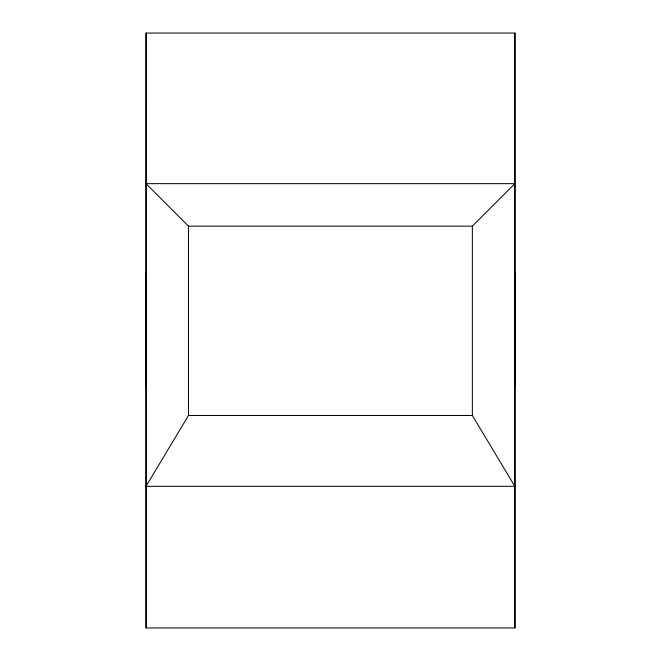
<?xml version="1.0" encoding="UTF-8"?>
<svg xmlns="http://www.w3.org/2000/svg" width="661" height="661" viewBox="0 0 661 661"><rect width="100%" height="100%" fill="white"/><g stroke="black" fill="none" stroke-linecap="round" stroke-linejoin="round"><path stroke-width="0.99" d="M514.878 33.05L514.878 627.95M188.484 415.488L146.007 486.306L514.853 486.306L472.359 415.488L472.359 226.145L514.853 183.651L146.007 183.651L146.023 627.95L514.985 627.95L514.985 33.05L146.023 33.05L146.007 183.651L188.484 226.145L188.484 415.488L472.359 415.488M188.484 226.145L472.359 226.145M514.993 281.437L514.985 273.844L514.985 387.156L514.985 379.563M146.023 281.437L146.015 273.844L146.015 387.156L146.015 379.563M146.131 33.05L146.131 627.95"/></g></svg>
